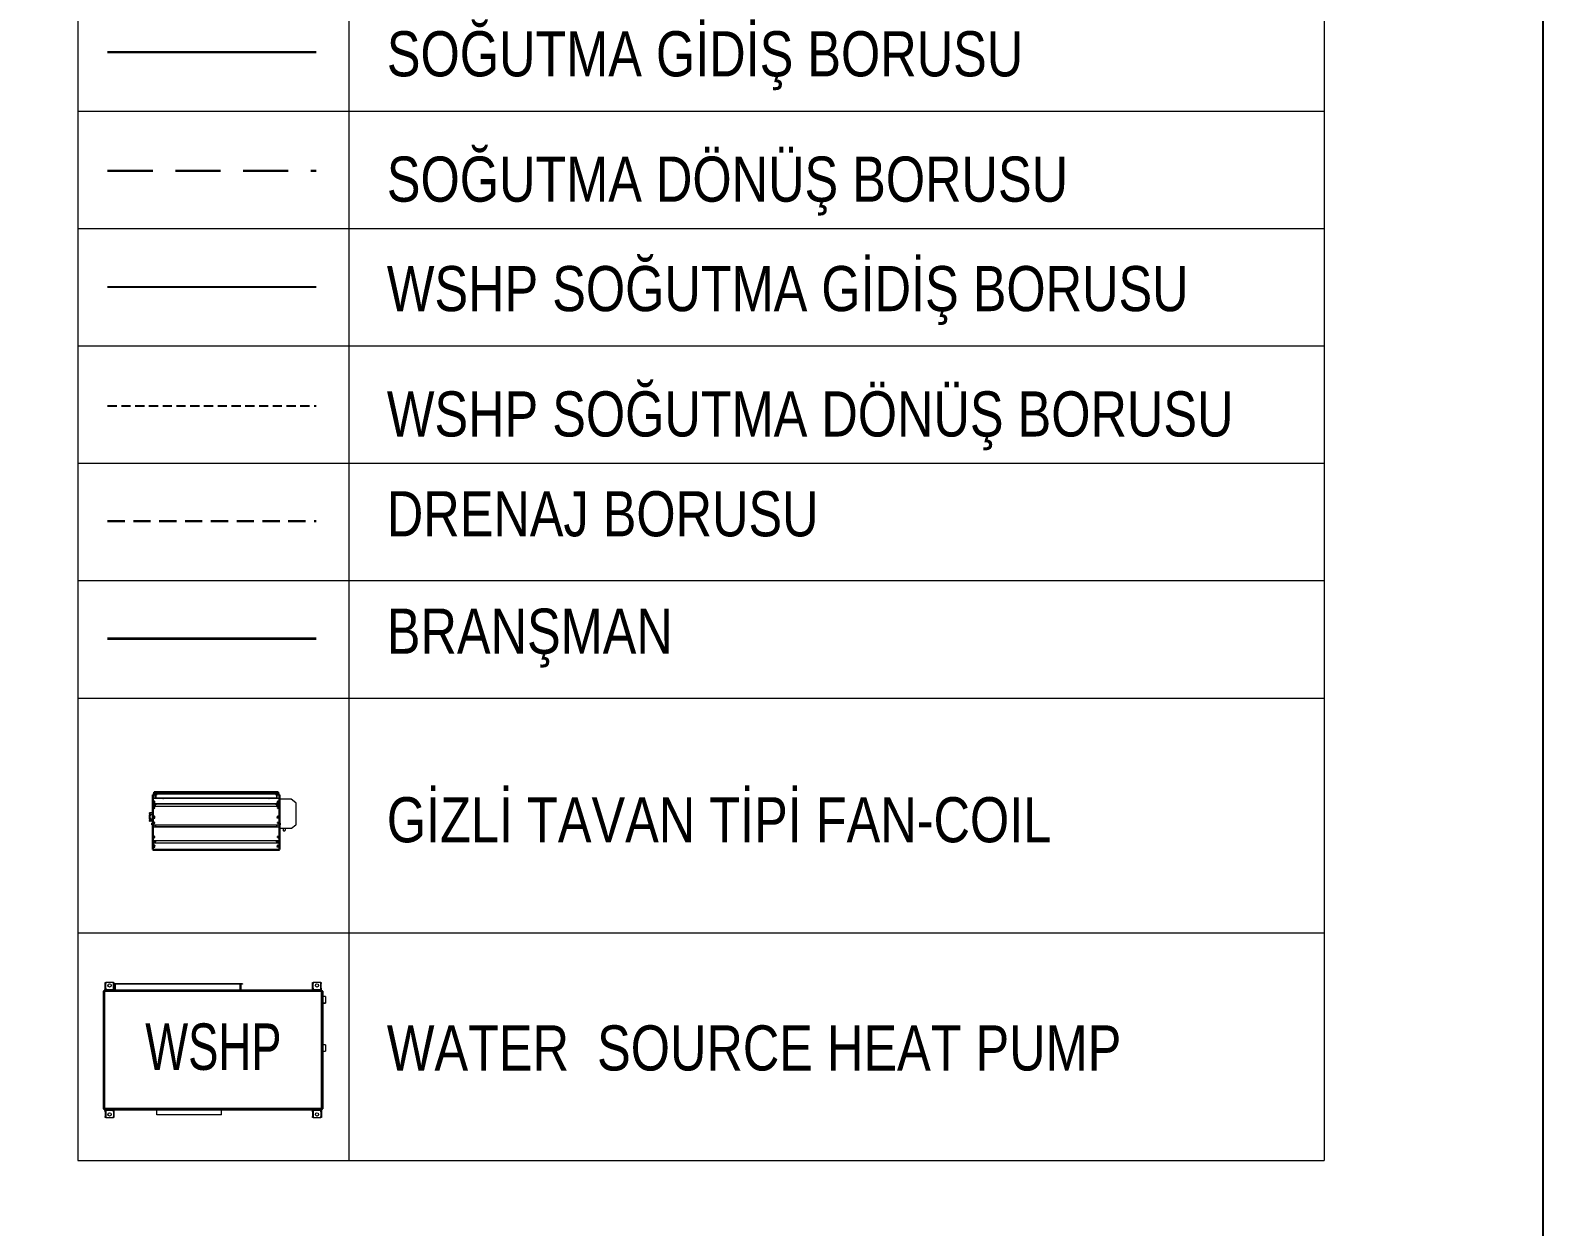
# Model space of a CAD drawing. Header units: centimetres. Extents: x 221889 to 261255, y -30032 to -21832.
# Drawn here: x 256931 to 258355, y -24084 to -22958 of the extents above; entities that cross this region are included whole.
import ezdxf
from ezdxf.enums import TextEntityAlignment as Align

# ---------------------------------------------------------------- set-up
doc = ezdxf.new("R2010")
doc.units = ezdxf.units.CM
doc.header["$LTSCALE"] = 0.2
for name, pattern in [('A10-00$0${ Half Dash }', [0]), ('DASHED', [75, 50, -25]), ('DASHEDX2', [38.1, 25.4, -12.7]), ('Hidden', [0.714375, 0.47625, -0.238125])]:
    doc.linetypes.add(name, pattern=pattern)
doc.layers.get('0').update_dxf_attribs({"color": 252})
for name, color, linetype, lineweight in [('1-BASLIK', 53, 'Continuous', 25), ('T-BRANSMAN', 6, 'Continuous', 35), ('T-DRENAJ', 40, 'Hidden', 30), ('T-FC-TAVAN', 3, 'Continuous', 30), ('T-LEGEND-TURKCE', 33, 'Continuous', 15), ('T-SOGUTMA', 4, 'Continuous', 30), ('T-WSHP-BORUSU', 30, 'Continuous', 30)]:
    doc.layers.add(name, color=color, linetype=linetype, lineweight=lineweight)
doc.layers.add('T-FC-NUMARA', color=62, linetype='Continuous')
doc.styles.add('ARIAL', font='arial.ttf')
doc.styles.add('LUCIDASANS', font='arial.ttf', dxfattribs={"width": 0.8})

# ---------------------------------------------------------------- blocks, each defined once
blk = doc.blocks.new('A$C07B76EFD')
for p, q in [((-15.18, 16), (-15.18, 0.76)), ((12.98, 16.05), (-15.14, 16.05)), ((-15.14, 16.01), (-15.14, 0.76)), ((12.98, 16.01), (-15.14, 16.01)), ((12.98, 0.76), (12.98, 16.01)), ((13.03, 0.76), (13.03, 16)), ((-15.14, 0.76), (12.98, 0.76)), ((12.98, 0.71), (-15.14, 0.71))]:
    blk.add_line(p, q)
at = {"color": 252, "lineweight": 0}
for p, q in [((-15.02, 17.1), (-14.96, 17.1)), ((-15.02, 16.98), (-15.02, 17.1)), ((-14.96, 16.98), (-15.02, 16.98)), ((-15.02, 16.36), (-15.02, 16.98)), ((-15.02, 16.36), (-14.96, 16.36)), ((-15.02, 16.23), (-15.02, 16.36)), ((-15.02, 16.23), (-14.96, 16.23)), ((-15.02, 16.1), (-15.02, 16.23)), ((-14.96, 16.1), (-15.02, 16.1)), ((-15.02, 16.05), (-15.02, 16.1)), ((-15.02, 16.05), (-15.02, 16.05)), ((-14.96, 17.1), (-14.96, 16.98)), ((-13.95, 17.1), (-14.96, 17.1)), ((-14.96, 16.36), (-14.96, 16.98)), ((-14.96, 16.36), (-14.96, 16.23)), ((-14.96, 16.23), (-14.96, 16.1)), ((-13.95, 16.15), (-14.96, 16.15)), ((-14.96, 16.1), (-14.96, 16.05)), ((-14.02, 16.95), (-14.02, 16.92)), ((-13.81, 16.95), (-14.02, 16.95)), ((-13.91, 16.95), (-14.02, 16.95)), ((-13.91, 16.95), (-14.02, 16.95)), ((-13.81, 16.92), (-14.02, 16.92)), ((-13.91, 16.92), (-14.02, 16.92)), ((-13.91, 16.92), (-14.02, 16.92)), ((-13.95, 17.1), (-13.9, 17.1)), ((-13.95, 16.98), (-13.95, 17.1)), ((-13.9, 16.98), (-13.95, 16.98)), ((-13.95, 16.95), (-13.95, 16.98)), ((-13.95, 16.36), (-13.95, 16.92)), ((-13.95, 16.36), (-13.9, 16.36)), ((-13.95, 16.23), (-13.95, 16.36)), ((-13.95, 16.23), (-13.9, 16.23)), ((-13.95, 16.1), (-13.95, 16.23)), ((-13.95, 16.05), (-13.95, 16.1)), ((-13.9, 16.1), (-13.95, 16.1)), ((-13.9, 17.1), (-13.9, 16.98)), ((-13.9, 16.95), (-13.9, 16.98)), ((-13.9, 16.36), (-13.9, 16.92)), ((-13.9, 16.36), (-13.9, 16.23)), ((-13.9, 16.23), (-13.9, 16.1)), ((-13.9, 16.05), (-13.9, 16.1)), ((-13.9, 16.05), (-13.9, 16.05)), ((-13.81, 16.92), (-13.81, 16.95)), ((-13.8, 16.9), (-13.76, 16.9)), ((-13.8, 16.05), (-13.8, 16.9)), ((-13.76, 16.91), (-13.76, 16.91)), ((-13.76, 16.91), (-13.73, 16.91)), ((-13.76, 16.91), (-13.76, 16.05)), ((-13.76, 16.91), (-13.73, 16.91)), ((-13.76, 16.05), (-13.76, 16.9)), ((2.42, 16.94), (-13.73, 16.94)), ((-13.73, 16.94), (-13.73, 16.94)), ((-13.73, 16.94), (-13.73, 16.91)), ((-13.73, 16.94), (2.42, 16.94)), ((-13.73, 16.91), (2.42, 16.91)), ((-13.73, 16.91), (-13.73, 16.05)), ((-13.73, 16.91), (2.42, 16.91)), ((-13.73, 16.91), (-13.73, 16.91)), ((-13.73, 16.91), (-13.73, 16.91)), ((-13.73, 16.91), (-13.73, 16.05)), ((2.42, 16.94), (2.42, 16.94)), ((2.42, 16.94), (2.42, 16.91)), ((2.42, 16.91), (2.44, 16.91)), ((2.44, 16.91), (2.42, 16.91)), ((2.42, 16.05), (2.42, 16.91)), ((2.42, 16.91), (2.42, 16.91)), ((2.42, 16.91), (2.42, 16.91)), ((2.42, 16.91), (2.42, 16.05)), ((2.44, 16.91), (2.44, 16.91)), ((2.44, 16.05), (2.44, 16.91)), ((2.49, 16.9), (2.46, 16.9)), ((2.46, 16.9), (2.46, 16.05)), ((2.49, 16.94), (2.49, 16.9)), ((2.71, 16.94), (2.49, 16.94)), ((2.71, 16.9), (2.49, 16.9)), ((2.49, 16.9), (2.49, 16.05)), ((2.71, 16.94), (2.71, 16.9)), ((11.77, 17.09), (11.83, 17.09)), ((11.77, 16.97), (11.77, 17.09)), ((11.83, 16.97), (11.77, 16.97)), ((11.77, 16.36), (11.77, 16.97)), ((11.77, 16.36), (11.83, 16.36)), ((11.77, 16.22), (11.77, 16.36)), ((11.77, 16.22), (11.83, 16.22)), ((11.77, 16.09), (11.77, 16.22)), ((11.83, 16.09), (11.77, 16.09)), ((11.77, 16.05), (11.77, 16.09)), ((11.83, 17.09), (11.83, 16.97)), ((12.84, 17.09), (11.83, 17.09)), ((11.83, 16.36), (11.83, 16.97)), ((11.83, 16.36), (11.83, 16.22)), ((11.83, 16.22), (11.83, 16.09)), ((12.84, 16.14), (11.83, 16.14)), ((11.83, 16.09), (11.83, 16.05)), ((12.84, 17.09), (12.9, 17.09)), ((12.84, 16.97), (12.84, 17.09)), ((12.9, 16.97), (12.84, 16.97)), ((12.84, 16.36), (12.84, 16.97)), ((12.84, 16.36), (12.9, 16.36)), ((12.84, 16.22), (12.84, 16.36)), ((12.84, 16.22), (12.9, 16.22)), ((12.84, 16.09), (12.84, 16.22)), ((12.9, 16.09), (12.84, 16.09)), ((12.84, 16.05), (12.84, 16.09)), ((12.9, 17.09), (12.9, 16.97)), ((12.9, 16.36), (12.9, 16.97)), ((12.9, 16.36), (12.9, 16.22)), ((12.9, 16.22), (12.9, 16.09)), ((12.9, 16.05), (12.9, 16.09)), ((13.42, 14.48), (13.42, 14.43)), ((13.43, 15.28), (13.43, 14.48)), ((13.43, 9.03), (13.43, 8.23)), ((-15.02, 0.71), (-15.02, 0.68)), ((-15.02, 0.68), (-14.96, 0.68)), ((-15.02, 0.55), (-15.02, 0.68)), ((-14.96, 0.55), (-15.02, 0.55)), ((-15.02, 0.41), (-15.02, 0.55)), ((-14.96, 0.41), (-15.02, 0.41)), ((-15.02, 0.41), (-15.02, -0.2)), ((-14.96, 0.71), (-14.96, 0.68)), ((-14.96, 0.68), (-14.96, 0.55)), ((-14.96, 0.63), (-13.95, 0.63)), ((-14.96, 0.55), (-14.96, 0.41)), ((-14.96, 0.41), (-14.96, -0.2)), ((-13.95, 0.68), (-13.95, 0.71)), ((-13.95, 0.68), (-13.89, 0.68)), ((-13.95, 0.55), (-13.95, 0.68)), ((-13.89, 0.55), (-13.95, 0.55)), ((-13.95, 0.41), (-13.95, 0.55)), ((-13.89, 0.41), (-13.95, 0.41)), ((-13.95, 0.41), (-13.95, -0.2)), ((-13.89, 0.71), (-13.89, 0.68)), ((-13.89, 0.68), (-13.89, 0.55)), ((-13.89, 0.55), (-13.89, 0.41)), ((-13.89, 0.41), (-13.89, -0.2)), ((-8.35, 0), (-8.35, 0.71)), ((-8.35, 0), (-8.35, 0.71)), ((-8.35, 0), (-8.35, 0.71)), ((-8.35, 0), (-8.35, 0.71)), ((-8.35, 0), (-8.35, 0.71)), ((-8.35, 0), (-8.35, 0.71)), ((-8.35, 0), (-8.35, 0.71)), ((0, 0), (-8.35, 0)), ((0, 0), (-8.35, 0)), ((0, 0), (-8.35, 0)), ((0, 0), (-8.35, 0)), ((0, 0), (-8.35, 0)), ((0, 0), (-8.35, 0)), ((0, 0), (-8.35, 0)), ((0, 0), (0, 0.71)), ((0, 0), (0, 0.71)), ((0, 0), (0, 0.71)), ((0, 0), (0, 0.71)), ((0, 0), (0, 0.71)), ((0, 0), (0, 0.71)), ((0, 0), (0, 0.71)), ((11.78, 0.71), (11.78, 0.68)), ((11.78, 0.68), (11.84, 0.68)), ((11.78, 0.55), (11.78, 0.68)), ((11.84, 0.55), (11.78, 0.55)), ((11.78, 0.41), (11.78, 0.55)), ((11.84, 0.41), (11.78, 0.41)), ((11.78, 0.41), (11.78, -0.2)), ((11.84, 0.71), (11.84, 0.68)), ((11.84, 0.68), (11.84, 0.55)), ((11.84, 0.63), (12.85, 0.63)), ((11.84, 0.55), (11.84, 0.41)), ((11.84, 0.41), (11.84, -0.2)), ((12.85, 0.68), (12.85, 0.71)), ((12.85, 0.68), (12.91, 0.68)), ((12.85, 0.55), (12.85, 0.68)), ((12.91, 0.55), (12.85, 0.55)), ((12.85, 0.41), (12.85, 0.55)), ((12.91, 0.41), (12.85, 0.41)), ((12.85, 0.41), (12.85, -0.2)), ((12.91, 0.71), (12.91, 0.68)), ((12.91, 0.68), (12.91, 0.55)), ((12.91, 0.55), (12.91, 0.41)), ((12.91, 0.41), (12.91, -0.2)), ((-15.02, -0.2), (-14.96, -0.2)), ((-15.02, -0.32), (-15.02, -0.2)), ((-14.96, -0.32), (-15.02, -0.32)), ((-14.96, -0.2), (-14.96, -0.32)), ((-14.96, -0.32), (-13.95, -0.32)), ((-13.95, -0.2), (-13.89, -0.2)), ((-13.95, -0.32), (-13.95, -0.2)), ((-13.89, -0.32), (-13.95, -0.32)), ((-13.89, -0.2), (-13.89, -0.32)), ((11.78, -0.2), (11.84, -0.2)), ((11.78, -0.32), (11.78, -0.2)), ((11.84, -0.32), (11.78, -0.32)), ((11.84, -0.2), (11.84, -0.32)), ((11.84, -0.32), (12.85, -0.32)), ((12.85, -0.2), (12.91, -0.2)), ((12.85, -0.32), (12.85, -0.2)), ((12.91, -0.32), (12.85, -0.32)), ((12.91, -0.2), (12.91, -0.32))]:
    blk.add_line(p, q, dxfattribs=at)
for centre in [(-14.46, 16.73), (12.34, 16.72), (-14.46, 0.05), (12.34, 0.05)]:
    blk.add_circle(centre, 0.213, dxfattribs=at)
for centre, radius, start, end in [((-13.81, 16.9), 0.05, 0, 90), ((-13.81, 16.9), 0.0125, 0, 90), ((2.49, 16.9), 0.0375, 90, 180), ((2.49, 16.9), 0.000025, 90, 180)]:
    blk.add_arc(centre, radius, start, end, dxfattribs=at)
for points in [[(-15.18, 16), (-15.18, 16), (-15.18, 16), (-15.17, 16), (-15.16, 16), (-15.15, 16), (-15.14, 16.01)], [(-15.14, 16.01), (-15.14, 16.01), (-15.14, 16.02), (-15.14, 16.04), (-15.14, 16.05), (-15.14, 16.05), (-15.14, 16.05)], [(12.98, 16.05), (12.98, 16.05), (12.98, 16.05), (12.98, 16.04), (12.98, 16.02), (12.98, 16.01), (12.98, 16.01)], [(12.98, 16.01), (12.99, 16), (13, 16), (13.01, 16), (13.02, 16), (13.03, 16), (13.03, 16)], [(-15.14, 0.76), (-15.15, 0.76), (-15.16, 0.76), (-15.17, 0.76), (-15.18, 0.76), (-15.18, 0.76), (-15.18, 0.76)], [(-15.14, 0.71), (-15.14, 0.71), (-15.14, 0.71), (-15.14, 0.72), (-15.14, 0.74), (-15.14, 0.75), (-15.14, 0.76)], [(13.03, 0.76), (13.03, 0.76), (13.02, 0.76), (13.01, 0.76), (13, 0.76), (12.99, 0.76), (12.98, 0.76)], [(12.98, 0.76), (12.98, 0.75), (12.98, 0.74), (12.98, 0.72), (12.98, 0.71), (12.98, 0.71), (12.98, 0.71)]]:
    blk.add_open_spline(points, degree=3)
for points in [[(13.43, 15.28), (13.03, 15.28)], [(13.03, 14.48), (13.43, 14.48)], [(13.03, 14.43), (13.42, 14.43)], [(13.43, 9.03), (13.03, 9.03)], [(13.03, 8.23), (13.43, 8.23)]]:
    blk.add_open_spline(points, degree=1, dxfattribs=at)
blk = doc.blocks.new('UKFYUK')
for p, q in [((-55.6, 50.9), (-56, 50.6)), ((-56, 45.5), (-56, 50.6)), ((-56, 45.5), (-56, 42.5)), ((-56, 31.1), (-56, 42.5)), ((-55.6, 50.9), (-53.6, 50.9)), ((-53.6, 50.9), (53.6, 50.9)), ((55.6, 50.9), (53.6, 50.9)), ((56, 50.6), (55.6, 50.9)), ((56, 45.5), (56, 50.6)), ((56, 45.5), (56, 42.5)), ((56, 31.1), (56, 42.5)), ((-56, 31.1), (-56, 28.6)), ((-56, 13), (-56, 28.6)), ((56, 31.1), (56, 28.6)), ((56, 13), (56, 28.6)), ((-56, 13), (-56, 10)), ((-56, 5.8), (-56, 10)), ((-56, 5.8), (-56, 2.3)), ((-56, 2.3), (-55.6, 2)), ((-55.6, 2), (-54, 2)), ((-55, 0.3), (-55, 2)), ((-54.9, 0.3), (-55, 0.3)), ((-55, 0.1), (-55, 0.2)), ((-55, 0.2), (-54.9, 0.2)), ((-54.9, 0.1), (-55, 0.1)), ((-54.9, 0.2), (54.9, 0.2)), ((-54.9, 0), (-54.9, 0.2)), ((54.9, 0), (-54.9, 0)), ((-54, 2), (-54.1, 2)), ((-53.8, 2), (-54, 2)), ((-53.8, 2), (-54, 2)), ((53.8, 2), (54, 2)), ((54, 2), (54.1, 2)), ((55.6, 2), (54, 2)), ((54.9, 0.3), (55, 0.3)), ((54.9, 0.2), (54.9, 0)), ((54.9, 0.2), (55, 0.2)), ((55, 0.1), (54.9, 0.1)), ((55, 0.3), (55, 2)), ((55, 0.2), (55, 0.1)), ((55.6, 2), (56, 2.3)), ((56, 13), (56, 10)), ((56, 5.8), (56, 10)), ((56, 5.8), (56, 2.3))]:
    blk.add_line(p, q)
at = {"color": 252, "lineweight": 0}
for p, q in [((-55.6, 45.2), (-53.8, 45.2)), ((-53.8, 42.8), (-55.6, 42.8)), ((-55.2, 46.9), (-55.4, 48.6)), ((-55.4, 48.6), (-55.3, 48.5)), ((-55.4, 48.6), (-55.4, 48.6)), ((-55.4, 44.4), (-55.4, 43.6)), ((-55.3, 48.5), (-54.3, 48.5)), ((-55.3, 48.5), (-55.3, 48.4)), ((-55.3, 48.4), (-54.3, 48.4)), ((-54.4, 47.5), (-55.2, 47.5)), ((-55.2, 47.5), (-55.2, 47.3)), ((-54.4, 47.3), (-55.2, 47.3)), ((-55, 51), (-55, 51.1)), ((-55, 51.1), (-54, 51.1)), ((-55, 51), (-54, 51)), ((-54, 50.9), (-55, 50.9)), ((-55, 50.9), (-55, 50.9)), ((-54.6, 46.8), (-55, 46.8)), ((-55, 43.1), (-55, 44.9)), ((-55, 38.8), (-55, 40.5)), ((-54.5, 43.6), (-54.5, 44.4)), ((-54.2, 48.6), (-54.4, 46.9)), ((-54.4, 47.3), (-54.4, 47.5)), ((-54.3, 48.5), (-54.2, 48.6)), ((-54.3, 48.5), (-54.2, 48.5)), ((-54.3, 48.4), (-54.3, 48.5)), ((-54.2, 48.6), (-54.2, 48.6)), ((-54, 51), (-54, 51.1)), ((-54, 50.9), (-54, 50.9)), ((-54, 45.2), (-54, 42.8)), ((-53.8, 45.2), (-53.8, 45.1)), ((-53.8, 45.1), (53.8, 45.1)), ((-53.8, 45), (-53.8, 45.1)), ((-53.8, 45), (53.8, 45)), ((-53.8, 44.8), (-53.8, 45)), ((-53.8, 44.8), (-53.8, 44.4)), ((-53.8, 44.8), (-53.3, 44.8)), ((-53.3, 44.4), (-53.8, 44.4)), ((-53.8, 43.6), (-53.8, 44.4)), ((-53.8, 43.6), (-53.8, 43.2)), ((-53.8, 43.6), (-53.3, 43.6)), ((-53.3, 43.2), (-53.8, 43.2)), ((-53.8, 43), (-53.8, 43.2)), ((-53.8, 42.9), (-53.8, 43)), ((-53.8, 43), (53.8, 43)), ((-53.8, 42.9), (-53.8, 42.8)), ((-53.8, 42.9), (53.8, 42.9)), ((-53.7, 44.7), (-53.7, 44.5)), ((-53.7, 43.5), (-53.7, 43.3)), ((-53.6, 50.9), (-53.6, 51.1)), ((-53.6, 51.1), (53.6, 51.1)), ((-53.6, 44.6), (-53.5, 44.6)), ((-53.5, 44.6), (-53.6, 44.6)), ((-53.6, 44.6), (-53.5, 44.6)), ((-53.5, 44.6), (-53.6, 44.6)), ((-53.5, 43.5), (-53.6, 43.5)), ((-53.6, 43.4), (-53.5, 43.4)), ((-53.6, 43.4), (-53.5, 43.4)), ((-53.5, 43.4), (-53.6, 43.4)), ((-53.5, 51.1), (-53.5, 51.1)), ((-53.3, 44.8), (-53.4, 44.7)), ((-53.4, 44.7), (-53.3, 44.8)), ((-53.4, 44.5), (-53.4, 44.7)), ((-53.4, 44.5), (-53.3, 44.4)), ((-53.3, 44.4), (-53.4, 44.5)), ((-53.4, 43.5), (-53.3, 43.6)), ((-53.3, 43.6), (-53.4, 43.5)), ((-53.4, 43.3), (-53.4, 43.5)), ((-53.3, 43.2), (-53.4, 43.3)), ((-53.4, 43.3), (-53.3, 43.2)), ((-52, 51.3), (-53.3, 51.3)), ((-52, 51.3), (-53.3, 51.3)), ((-53.3, 44.8), (-53.3, 44.4)), ((-53.3, 43.6), (-53.3, 43.2)), ((-52, 51.3), (-52, 51.1)), ((-52, 51.3), (-52, 51.3)), ((53.3, 51.3), (52, 51.3)), ((53.3, 51.3), (52, 51.3)), ((52, 51.3), (52, 51.1)), ((52, 51.3), (52, 51.3)), ((53.3, 44.8), (53.4, 44.7)), ((53.3, 44.8), (53.8, 44.8)), ((53.3, 44.4), (53.3, 44.8)), ((53.4, 44.7), (53.3, 44.8)), ((53.4, 44.5), (53.3, 44.4)), ((53.3, 44.4), (53.4, 44.5)), ((53.8, 44.4), (53.3, 44.4)), ((53.3, 43.6), (53.8, 43.6)), ((53.3, 43.2), (53.3, 43.6)), ((53.3, 43.6), (53.4, 43.5)), ((53.4, 43.5), (53.3, 43.6)), ((53.4, 43.3), (53.3, 43.2)), ((53.3, 43.2), (53.4, 43.3)), ((53.8, 43.2), (53.3, 43.2)), ((53.4, 44.7), (53.4, 44.5)), ((53.4, 43.5), (53.4, 43.3)), ((53.5, 51.1), (53.5, 51.1)), ((53.6, 44.6), (53.5, 44.6)), ((53.5, 44.6), (53.6, 44.6)), ((53.5, 44.6), (53.6, 44.6)), ((53.6, 44.6), (53.5, 44.6)), ((53.6, 43.5), (53.5, 43.5)), ((53.5, 43.4), (53.6, 43.4)), ((53.5, 43.4), (53.6, 43.4)), ((53.6, 43.4), (53.5, 43.4)), ((53.6, 51.1), (53.6, 50.9)), ((53.7, 44.5), (53.7, 44.7)), ((53.7, 43.3), (53.7, 43.5)), ((53.8, 45.2), (53.8, 45.1)), ((53.8, 45.2), (55.6, 45.2)), ((53.8, 45.1), (53.8, 45)), ((53.8, 45), (53.8, 44.8)), ((53.8, 44.4), (53.8, 44.8)), ((53.8, 44.4), (53.8, 43.6)), ((53.8, 43.2), (53.8, 43.6)), ((53.8, 43.2), (53.8, 43)), ((53.8, 43), (53.8, 42.9)), ((53.8, 42.8), (53.8, 42.9)), ((55.6, 42.8), (53.8, 42.8)), ((54, 51.1), (54, 51)), ((54, 51.1), (55, 51.1)), ((54, 51), (55, 51)), ((54, 50.9), (55, 50.9)), ((54, 50.9), (54, 50.9)), ((54, 45.2), (54, 42.8)), ((54.3, 48.5), (54.2, 48.6)), ((54.2, 48.6), (54.2, 48.6)), ((54.2, 48.6), (54.4, 46.9)), ((54.2, 48.5), (54.3, 48.5)), ((55.3, 48.5), (54.3, 48.5)), ((54.3, 48.5), (54.3, 48.4)), ((54.3, 48.4), (55.3, 48.4)), ((55.7, 44), (54.3, 44)), ((54.4, 47.5), (55.2, 47.5)), ((54.4, 47.3), (54.4, 47.5)), ((54.4, 47.3), (55.2, 47.3)), ((54.4, 47.3), (54.4, 47.2)), ((54.5, 44.4), (54.5, 43.6)), ((54.6, 46.8), (55, 46.8)), ((55, 51.1), (55, 51)), ((55, 50.9), (55, 50.9)), ((55, 43.1), (55, 44.9)), ((55, 38.8), (55, 40.5)), ((55.2, 46.9), (55.4, 48.6)), ((55.2, 47.5), (55.2, 47.3)), ((55.2, 47.2), (55.2, 47.3)), ((55.4, 48.6), (55.3, 48.5)), ((55.3, 48.4), (55.3, 48.5)), ((55.4, 48.6), (55.4, 48.6)), ((55.4, 43.6), (55.4, 44.4)), ((-56, 31.9), (-66.4, 31.9)), ((-61.3, 31.9), (-61.3, 33.6)), ((-59.8, 34.1), (-60.8, 34.1)), ((-59.3, 31.9), (-59.3, 33.6)), ((-56, 29), (-57.1, 29)), ((-57.1, 29), (-57.1, 28.2)), ((-57.1, 28.2), (-57.1, 27.5)), ((-57.1, 27.5), (-56, 27.5)), ((-55.6, 30.8), (-53.8, 30.8)), ((-53.8, 28.9), (-55.6, 28.9)), ((-55.4, 39.2), (-55.4, 40)), ((-55.4, 27.5), (-54.5, 27.5)), ((-55.4, 26.7), (-55.4, 27.5)), ((-54.6, 27.2), (-55, 26.9)), ((-55, 26.2), (-55, 26.9)), ((-54.6, 27.2), (-54.5, 27.2)), ((-54.5, 40), (-54.5, 39.2)), ((-54.5, 27.5), (-54.5, 26.7)), ((-54, 30.8), (-54, 28.9)), ((-53.8, 30.8), (-53.8, 30.7)), ((-53.8, 30.7), (53.8, 30.7)), ((-53.8, 30.6), (-53.8, 30.7)), ((53.8, 30.6), (-53.8, 30.6)), ((53.8, 30.6), (-53.8, 30.6)), ((-53.8, 30.6), (-53.8, 30.6)), ((-53.8, 30.4), (-53.8, 30.6)), ((-53.8, 30.4), (-53.8, 29.1)), ((-53.8, 29.3), (53.8, 29.3)), ((-53.8, 29.1), (-53.8, 28.9)), ((-53.8, 29.1), (53.8, 29.1)), ((53.8, 30.7), (53.8, 30.8)), ((53.8, 30.8), (55.6, 30.8)), ((53.8, 30.7), (53.8, 30.6)), ((53.8, 30.6), (53.8, 30.6)), ((53.8, 30.6), (53.8, 30.4)), ((53.8, 29.1), (53.8, 30.4)), ((53.8, 28.9), (53.8, 29.1)), ((55.6, 28.9), (53.8, 28.9)), ((54, 30.8), (54, 28.9)), ((55.7, 39.6), (54.3, 39.6)), ((55.7, 27.1), (54.3, 27.1)), ((54.5, 39.2), (54.5, 40)), ((54.5, 27.5), (55.4, 27.5)), ((54.5, 26.7), (54.5, 27.5)), ((54.6, 27.2), (54.5, 27.2)), ((55, 26.9), (54.6, 27.2)), ((55, 26.2), (55, 26.9)), ((55.4, 40), (55.4, 39.2)), ((55.4, 27.5), (55.4, 26.7)), ((57, 29), (56, 29)), ((56, 27.5), (57, 27.5)), ((57, 29), (57, 28.2)), ((57, 28.2), (57, 27.5)), ((-55.2, 21.3), (-55.4, 23)), ((-55.4, 23), (-55.3, 22.9)), ((-55.4, 23), (-55.4, 23)), ((-55.4, 13.4), (-55.4, 14.2)), ((-55.3, 22.9), (-54.3, 22.9)), ((-55.3, 22.9), (-55.3, 22.8)), ((-55.3, 22.8), (-54.3, 22.8)), ((-54.4, 21.9), (-55.2, 21.9)), ((-55.2, 21.9), (-55.2, 21.7)), ((-54.4, 21.7), (-55.2, 21.7)), ((-54.6, 21.1), (-55, 21.1)), ((-55, 13), (-55, 14.6)), ((-54.5, 14.2), (-54.5, 13.4)), ((-54.2, 23), (-54.4, 21.3)), ((-54.4, 21.7), (-54.4, 21.9)), ((-54.3, 22.9), (-54.2, 23)), ((-54.3, 22.8), (-54.3, 22.9)), ((-54.2, 23), (-54.2, 23)), ((54.2, 23), (54.2, 22.9)), ((54.3, 22.9), (54.2, 23)), ((54.2, 23), (54.2, 23)), ((54.2, 23), (54.4, 21.3)), ((54.2, 22.9), (54.2, 22.9)), ((54.2, 22.9), (54.2, 22.9)), ((54.2, 22.9), (54.2, 22.9)), ((55.3, 22.9), (54.3, 22.9)), ((54.3, 22.9), (54.3, 22.8)), ((54.3, 22.8), (55.3, 22.8)), ((55.7, 13.8), (54.3, 13.8)), ((54.4, 21.9), (55.2, 21.9)), ((54.4, 21.7), (54.4, 21.9)), ((54.4, 21.7), (55.2, 21.7)), ((54.4, 21.7), (54.4, 21.6)), ((54.5, 13.4), (54.5, 14.2)), ((54.6, 21.1), (55, 21.1)), ((55, 13), (55, 14.6)), ((55.2, 21.3), (55.4, 23)), ((55.2, 21.9), (55.2, 21.7)), ((55.2, 21.6), (55.2, 21.7)), ((55.4, 23), (55.3, 22.9)), ((55.3, 22.8), (55.3, 22.9)), ((55.4, 23), (55.4, 23)), ((55.4, 14.2), (55.4, 13.4)), ((56, 25.6), (58.3, 25.6)), ((56, 24.3), (58.9, 24.3)), ((56, 23.9), (58.3, 23.9)), ((56, 20), (58.3, 20)), ((56, 19.6), (58.9, 19.6)), ((56, 18.2), (58.3, 18.2)), ((58.9, 24.3), (58.9, 25.1)), ((58.9, 23.9), (58.9, 24.3)), ((58.9, 19.6), (58.9, 20)), ((58.9, 18.8), (58.9, 19.6)), ((-55.6, 12.7), (-53.8, 12.7)), ((-53.8, 10.3), (-55.6, 10.3)), ((-55.6, 5.5), (-53.8, 5.5)), ((-55.5, 11.6), (-55.5, 10.3)), ((-54.1, 11.6), (-55.5, 11.6)), ((-55.2, 8.1), (-55.4, 9.7)), ((-55.4, 9.7), (-55.3, 9.6)), ((-55.4, 9.7), (-55.4, 9.7)), ((-55.3, 9.6), (-54.3, 9.6)), ((-55.3, 9.6), (-54.3, 9.6)), ((-55.3, 9.6), (-55.3, 9.6)), ((-54.4, 8.6), (-55.2, 8.6)), ((-55.2, 8.6), (-55.2, 8.4)), ((-54.4, 8.4), (-55.2, 8.4)), ((-55, 10.3), (-55, 11.6)), ((-54.6, 7.9), (-55, 7.9)), ((-54.5, 1.4), (-54.9, 1.1)), ((-54.9, 0.2), (-54.9, 1.1)), ((-54.9, 0), (-54.9, -0.2)), ((-54.5, 1.4), (54.5, 1.4)), ((-54.2, 9.7), (-54.4, 8.1)), ((-54.4, 8.4), (-54.4, 8.6)), ((-54.3, 9.6), (-54.2, 9.7)), ((-54.3, 9.6), (-54.3, 9.6)), ((-54.2, 9.7), (-54.2, 9.7)), ((-54.1, 10.3), (-54.1, 11.6)), ((-54.1, 1.6), (-54.1, 2)), ((-54, 1.6), (-54.1, 1.6)), ((-54.1, 1.4), (-54.1, 1.6)), ((-54, 12.7), (-54, 10.3)), ((-54, 5.5), (-54, 2)), ((-54, 1.6), (-54, 2)), ((-54, 1.4), (-54, 1.6)), ((-54, -0.2), (-54, 0)), ((-53.8, 12.7), (-53.8, 12.6)), ((-53.8, 12.6), (53.8, 12.6)), ((-53.8, 12.5), (-53.8, 12.6)), ((-53.8, 12.5), (53.8, 12.5)), ((-53.8, 12.3), (-53.8, 12.5)), ((-53.8, 11.9), (-53.8, 12.3)), ((-53.8, 12.3), (-53.8, 11.9)), ((-53.8, 12.3), (-53.3, 12.3)), ((-53.3, 11.9), (-53.8, 11.9)), ((-53.8, 11.1), (-53.8, 11.9)), ((-53.8, 10.7), (-53.8, 11.1)), ((-53.8, 11.1), (-53.8, 10.7)), ((-53.8, 11.1), (-53.3, 11.1)), ((-53.3, 10.7), (-53.8, 10.7)), ((-53.8, 10.5), (-53.8, 10.7)), ((-53.8, 10.4), (-53.8, 10.5)), ((-53.8, 10.5), (53.8, 10.5)), ((-53.8, 10.4), (-53.8, 10.3)), ((-53.8, 10.4), (53.8, 10.4)), ((-53.8, 5.5), (-53.8, 5.4)), ((-53.8, 5.4), (-47.1, 5.4)), ((-53.8, 5.2), (-53.8, 5.4)), ((-53.8, 5.2), (-47.1, 5.2)), ((-53.8, 5.1), (-53.8, 5.2)), ((-53.8, 2.1), (-53.8, 5.1)), ((-53.8, 5.1), (-53.8, 2)), ((-53.8, 2.1), (-53.5, 2.1)), ((-53.8, 1.8), (-53.8, 2)), ((-53.8, 2), (-53.5, 1.8)), ((-53.8, 1.8), (-53.8, 1.4)), ((-53.5, 12.1), (-53.5, 12.1)), ((-53.5, 10.9), (-53.5, 10.9)), ((-53.5, 2.1), (-53.5, 5.1)), ((-53.5, 2.7), (-53.2, 2.7)), ((-53.5, 2.6), (-53.2, 2.6)), ((-53.2, 2.6), (-53.5, 2.6)), ((-53.2, 2.5), (-53.5, 2.5)), ((-53.5, 2.2), (-53.2, 2.2)), ((-53.2, 2.1), (-53.5, 2.1)), ((-53.5, 2.1), (-53.5, 2.1)), ((-53.5, 1.8), (53.5, 1.8)), ((-53.5, 1.8), (-53.5, 1.7)), ((-53.5, 1.7), (53.5, 1.7)), ((-53.5, 1.7), (-53.5, 1.4)), ((-53.4, 12.2), (-53.3, 12.3)), ((-53.3, 12.3), (-53.4, 12.2)), ((-53.4, 12), (-53.4, 12.2)), ((-53.3, 11.9), (-53.4, 12)), ((-53.4, 12), (-53.3, 11.9)), ((-53.4, 11), (-53.3, 11.1)), ((-53.3, 11.1), (-53.4, 11)), ((-53.4, 10.8), (-53.4, 11)), ((-53.3, 10.7), (-53.4, 10.8)), ((-53.4, 10.8), (-53.3, 10.7)), ((-53.3, 12.3), (-53.3, 11.9)), ((-53.3, 11.1), (-53.3, 10.7)), ((-53.2, 2.1), (-53.2, 2.7)), ((-53, 2.7), (-52.8, 2.7)), ((-53, 2.1), (-53, 2.7)), ((-53, 2.6), (-52.8, 2.6)), ((-52.8, 2.6), (-53, 2.6)), ((-52.8, 2.5), (-53, 2.5)), ((-53, 2.2), (-52.8, 2.2)), ((-52.8, 2.1), (-53, 2.1)), ((-52.8, 2.1), (-52.8, 2.7)), ((-46.9, 5.4), (-47.1, 5.4)), ((-46.9, 5.6), (-46.9, 5.6)), ((-46.9, 5.6), (-46.9, 5.5)), ((-46.9, 5.6), (-46.9, 5.5)), ((-46.9, 5.5), (-46.9, 5.5)), ((-46.9, 5.2), (-46.9, 5.5)), ((-46.9, 5.5), (-46.9, 5.2)), ((-46.7, 5.4), (-46.9, 5.4)), ((-46.9, 5.2), (-46.9, 5.2)), ((-46.9, 5.2), (-46.9, 5.1)), ((-46.9, 5.2), (-46.9, 5.1)), ((-46.9, 5.1), (-46.9, 5.1)), ((-46.7, 5.4), (46.7, 5.4)), ((-46.7, 5.2), (46.7, 5.2)), ((46.9, 5.4), (46.7, 5.4)), ((46.9, 5.6), (46.9, 5.6)), ((46.9, 5.5), (46.9, 5.6)), ((46.9, 5.5), (46.9, 5.6)), ((46.9, 5.5), (46.9, 5.5)), ((46.9, 5.2), (46.9, 5.5)), ((46.9, 5.5), (46.9, 5.2)), ((47.1, 5.4), (46.9, 5.4)), ((46.9, 5.2), (46.9, 5.2)), ((46.9, 5.1), (46.9, 5.2)), ((46.9, 5.1), (46.9, 5.2)), ((46.9, 5.1), (46.9, 5.1)), ((47.1, 5.4), (53.8, 5.4)), ((47.1, 5.2), (53.8, 5.2)), ((52.8, 2.7), (53, 2.7)), ((52.8, 2.1), (52.8, 2.7)), ((52.8, 2.6), (53, 2.6)), ((52.8, 2.6), (53, 2.6)), ((52.8, 2.5), (53, 2.5)), ((52.8, 2.2), (53, 2.2)), ((53, 2.1), (52.8, 2.1)), ((53, 2.1), (53, 2.7)), ((53.2, 2.1), (53.2, 2.7)), ((53.2, 2.7), (53.5, 2.7)), ((53.2, 2.6), (53.5, 2.6)), ((53.2, 2.6), (53.5, 2.6)), ((53.2, 2.5), (53.5, 2.5)), ((53.2, 2.2), (53.5, 2.2)), ((53.5, 2.1), (53.2, 2.1)), ((53.3, 12.3), (53.4, 12.2)), ((53.3, 12.3), (53.8, 12.3)), ((53.3, 11.9), (53.3, 12.3)), ((53.4, 12.2), (53.3, 12.3)), ((53.4, 12), (53.3, 11.9)), ((53.3, 11.9), (53.4, 12)), ((53.8, 11.9), (53.3, 11.9)), ((53.3, 11.1), (53.8, 11.1)), ((53.3, 10.7), (53.3, 11.1)), ((53.3, 11.1), (53.4, 11)), ((53.4, 11), (53.3, 11.1)), ((53.4, 10.8), (53.3, 10.7)), ((53.3, 10.7), (53.4, 10.8)), ((53.8, 10.7), (53.3, 10.7)), ((53.4, 12.2), (53.4, 12)), ((53.4, 11), (53.4, 10.8)), ((53.5, 12.1), (53.5, 12.1)), ((53.5, 10.9), (53.5, 10.9)), ((53.5, 2.1), (53.5, 5.1)), ((53.5, 2.1), (53.8, 2.1)), ((53.5, 2.1), (53.5, 2.1)), ((53.5, 1.8), (53.8, 2)), ((53.5, 1.8), (53.5, 1.7)), ((53.5, 1.7), (53.5, 1.4)), ((53.8, 12.6), (53.8, 12.7)), ((53.8, 12.7), (55.6, 12.7)), ((53.8, 12.6), (53.8, 12.5)), ((53.8, 12.5), (53.8, 12.3)), ((53.8, 11.9), (53.8, 12.3)), ((53.8, 11.9), (53.8, 12.3)), ((53.8, 11.9), (53.8, 11.1)), ((53.8, 10.7), (53.8, 11.1)), ((53.8, 10.7), (53.8, 11.1)), ((53.8, 10.7), (53.8, 10.5)), ((53.8, 10.5), (53.8, 10.4)), ((53.8, 10.3), (53.8, 10.4)), ((55.6, 10.3), (53.8, 10.3)), ((53.8, 5.5), (53.8, 5.4)), ((53.8, 5.5), (55.6, 5.5)), ((53.8, 5.4), (53.8, 5.2)), ((53.8, 5.2), (53.8, 5.1)), ((53.8, 2), (53.8, 5.1)), ((53.8, 2.1), (53.8, 5.1)), ((53.8, 2), (53.8, 1.8)), ((54, 2), (53.8, 2)), ((53.8, 1.4), (53.8, 1.8)), ((54, 12.7), (54, 10.3)), ((54, 5.5), (54, 2)), ((54, 1.6), (54, 2)), ((54, 1.6), (54.1, 1.6)), ((54, 1.4), (54, 1.6)), ((54, 0), (54, -0.2)), ((55.5, 11.6), (54.1, 11.6)), ((54.1, 11.6), (54.1, 10.3)), ((54.1, 1.6), (54.1, 2)), ((54.1, 1.4), (54.1, 1.6)), ((54.3, 9.6), (54.2, 9.7)), ((54.2, 9.7), (54.2, 9.7)), ((54.2, 9.7), (54.4, 8.1)), ((54.3, 9.6), (55.3, 9.6)), ((55.3, 9.6), (54.3, 9.6)), ((54.3, 9.6), (54.3, 9.6)), ((54.4, 8.6), (55.2, 8.6)), ((54.4, 8.4), (54.4, 8.6)), ((54.4, 8.4), (55.2, 8.4)), ((54.4, 8.4), (54.4, 8.3)), ((54.9, 1.1), (54.5, 1.4)), ((54.6, 7.9), (55, 7.9)), ((54.9, 1.1), (54.9, 0.2)), ((54.9, -0.2), (54.9, 0)), ((55, 10.3), (55, 11.6)), ((55.2, 8.1), (55.4, 9.7)), ((55.2, 8.6), (55.2, 8.4)), ((55.2, 8.3), (55.2, 8.4)), ((55.4, 9.7), (55.3, 9.6)), ((55.3, 9.6), (55.3, 9.6)), ((55.4, 9.7), (55.4, 9.7)), ((55.5, 10.3), (55.5, 11.6)), ((-54.9, -0.2), (-54.5, -0.2)), ((-54.5, -0.3), (-54.8, -0.3)), ((-54.5, -0.2), (-54, -0.2)), ((-54.1, -0.3), (-54.5, -0.3)), ((54, -0.2), (54.5, -0.2)), ((54.5, -0.3), (54.1, -0.3)), ((54.5, -0.2), (54.9, -0.2)), ((54.8, -0.3), (54.5, -0.3))]:
    blk.add_line(p, q, dxfattribs=at)
blk.add_lwpolyline([(-66.7, 31.8), (-70.7, 28.8, 0.236882), (-71, 28.4), (-71, 9.8, 0.236882), (-70.7, 9.4), (-66.5, 6.2, 0.161487), (-66.4, 6.2), (-56, 6.2)], format="xyb", dxfattribs=at)
for centre in [(-54.4, 10.5), (54.4, 10.5)]:
    blk.add_circle(centre, 0.15, dxfattribs=at)
for centre, radius, start, end in [((-55.6, 45.5), 0.3, 180, 270), ((-55.6, 42.5), 0.3, 90, 180), ((-55, 44.4), 0.45, 0, 180), ((-55, 43.6), 0.45, 180, 0), ((-55, 40), 0.45, 0, 180), ((-55, 46.9), 0.2, 186.3402, 270), ((-54.6, 46.9), 0.2, 270, 353.6598), ((-54, 50.9), 0.2, 0, 90), ((-54, 50.9), 0.1, 0, 90), ((-53.6, 44.8), 0.12, 180, 270), ((-53.6, 44.4), 0.12, 90, 180), ((-53.6, 43.6), 0.12, 180, 270), ((-53.6, 43.2), 0.12, 90, 180), ((-53.6, 50.8), 0.15, 109.4712, 120.4547), ((-53.6, 50.8), 0.15, 109.4712, 120.4797), ((-53.6, 44.8), 0.14, 225, 270), ((-53.7, 44.7), 0.0124, 325.1431, 34.8569), ((-53.6, 44.4), 0.14, 90, 135), ((-53.7, 44.5), 0.0124, 325.1431, 34.8569), ((-53.6, 43.6), 0.14, 225, 270), ((-53.7, 43.5), 0.0124, 325.1431, 34.8569), ((-53.6, 43.2), 0.14, 90, 135), ((-53.7, 43.3), 0.0124, 325.1431, 34.8569), ((-53.6, 44.6), 0.0179, 351.9505, 78.5782), ((-53.6, 44.6), 0.0179, 281.4218, 8.0495), ((-53.6, 43.4), 0.0179, 351.9505, 78.5782), ((-53.6, 43.4), 0.0179, 281.4218, 8.0495), ((-53.5, 51.1), 0.0791, 87.5936, 141.8553), ((-53.5, 44.8), 0.14, 270, 315), ((-53.5, 44.6), 0.0179, 281.4218, 8.0495), ((-53.5, 44.4), 0.14, 45, 90), ((-53.5, 44.6), 0.0179, 351.9505, 78.5782), ((-53.5, 43.6), 0.14, 270, 315), ((-53.5, 43.4), 0.0179, 351.9505, 78.5782), ((-53.5, 43.4), 0.0179, 281.4218, 8.0495), ((-53.5, 43.2), 0.14, 45, 90), ((-53.4, 44.7), 0.0328, 27.2738, 62.7262), ((-53.4, 44.5), 0.0328, 297.2738, 332.7262), ((-53.4, 43.5), 0.0328, 27.2738, 62.7262), ((-53.4, 43.3), 0.0328, 297.2738, 332.7262), ((-53.3, 51.3), 0.0292, 358.3131, 30.7979), ((53.3, 51.3), 0.0292, 149.1973, 181.6896), ((53.4, 44.7), 0.0328, 117.2738, 152.7262), ((53.5, 44.8), 0.14, 225, 270), ((53.5, 44.4), 0.14, 90, 135), ((53.4, 44.5), 0.0328, 207.2738, 242.7262), ((53.4, 43.5), 0.0328, 117.2738, 152.7262), ((53.5, 43.6), 0.14, 225, 270), ((53.5, 43.2), 0.14, 90, 135), ((53.4, 43.3), 0.0328, 207.2738, 242.7262), ((53.5, 51.1), 0.0791, 38.1507, 92.406), ((53.5, 44.6), 0.0179, 171.9505, 258.5782), ((53.5, 44.6), 0.0179, 101.4218, 188.0495), ((53.5, 43.4), 0.0179, 101.4218, 188.0495), ((53.5, 43.4), 0.0179, 171.9505, 258.5782), ((53.6, 44.8), 0.12, 270, 0), ((53.6, 44.8), 0.14, 270, 315), ((53.6, 44.4), 0.12, 0, 90), ((53.6, 44.4), 0.14, 45, 90), ((53.6, 44.6), 0.0179, 101.4218, 188.0495), ((53.6, 44.6), 0.0179, 171.9505, 258.5782), ((53.6, 43.6), 0.12, 270, 0), ((53.6, 43.6), 0.14, 270, 315), ((53.6, 43.4), 0.0179, 101.4218, 188.0495), ((53.6, 43.2), 0.14, 45, 90), ((53.6, 43.4), 0.0179, 171.9505, 258.5782), ((53.6, 43.2), 0.12, 0, 90), ((53.6, 50.8), 0.15, 59.5244, 70.5288), ((53.7, 44.7), 0.0124, 145.1431, 214.8569), ((53.7, 44.5), 0.0124, 145.1431, 214.8569), ((53.7, 43.5), 0.0124, 145.1431, 214.8569), ((53.7, 43.3), 0.0124, 145.1431, 214.8569), ((54, 50.9), 0.2, 90, 180), ((54, 50.9), 0.1, 90, 180), ((54.6, 46.9), 0.2, 186.3402, 270), ((55, 44.4), 0.45, 0, 180), ((55, 43.6), 0.45, 180, 0), ((55, 40), 0.45, 0, 180), ((55, 46.9), 0.2, 270, 353.6598), ((55.6, 45.5), 0.3, 270, 0), ((55.6, 42.5), 0.3, 0, 90), ((-66.4, 31.4), 0.5, 90, 126.6933), ((-60.8, 33.6), 0.5, 90, 180), ((-59.8, 33.6), 0.5, 0, 90), ((-55.6, 31.1), 0.3, 180, 270), ((-55.6, 28.6), 0.3, 90, 180), ((-55, 39.2), 0.45, 180, 0), ((-55, 27.5), 0.45, 0, 180), ((55, 39.2), 0.45, 180, 0), ((55, 27.5), 0.45, 0, 180), ((55.6, 31.1), 0.3, 270, 0), ((55.6, 28.6), 0.3, 0, 90), ((-55, 26.7), 0.45, 180, 0), ((-55, 14.2), 0.45, 0, 180), ((-55, 13.4), 0.45, 180, 0), ((-55, 21.4), 0.2, 186.3402, 270), ((-54.6, 21.4), 0.2, 270, 353.6598), ((54.6, 21.4), 0.2, 186.3402, 270), ((55, 26.7), 0.45, 180, 0), ((55, 14.2), 0.45, 0, 180), ((55, 13.4), 0.45, 180, 0), ((55, 21.4), 0.2, 270, 353.6598), ((-55.6, 13), 0.3, 180, 270), ((-55.6, 10), 0.3, 90, 180), ((-55.6, 5.8), 0.3, 180, 270), ((-55, 8.1), 0.2, 186.3402, 270), ((-54.6, 8.1), 0.2, 270, 353.6598), ((-54, 1.8), 0.2, 270, 0), ((-53.6, 12.3), 0.12, 180, 270), ((-53.6, 11.9), 0.12, 90, 180), ((-53.6, 11.1), 0.12, 180, 270), ((-53.6, 10.7), 0.12, 90, 180), ((-53.5, 12.3), 0.14, 270, 315), ((-53.5, 11.9), 0.14, 45, 90), ((-53.5, 11.1), 0.14, 270, 315), ((-53.5, 10.7), 0.14, 45, 90), ((-53.4, 12.2), 0.0328, 27.2738, 62.7262), ((-53.4, 12), 0.0328, 297.2738, 332.7262), ((-53.4, 11), 0.0328, 27.2738, 62.7262), ((-53.4, 10.8), 0.0328, 297.2738, 332.7262), ((-47.1, 5.3), 0.125, 271.8059, 344.8962), ((-46.7, 5.3), 0.125, 195.1038, 268.1941), ((46.7, 5.3), 0.125, 271.8059, 344.8962), ((47.1, 5.3), 0.125, 195.1038, 268.1941), ((53.4, 12.2), 0.0328, 117.2738, 152.7262), ((53.5, 12.3), 0.14, 225, 270), ((53.5, 11.9), 0.14, 90, 135), ((53.4, 12), 0.0328, 207.2738, 242.7262), ((53.4, 11), 0.0328, 117.2738, 152.7262), ((53.5, 11.1), 0.14, 225, 270), ((53.5, 10.7), 0.14, 90, 135), ((53.4, 10.8), 0.0328, 207.2738, 242.7262), ((53.6, 12.3), 0.12, 270, 0), ((53.6, 11.9), 0.12, 0, 90), ((53.6, 11.1), 0.12, 270, 0), ((53.6, 10.7), 0.12, 0, 90), ((54, 1.8), 0.2, 180, 270), ((54.6, 8.1), 0.2, 186.3402, 270), ((55, 8.1), 0.2, 270, 353.6598), ((55.6, 13), 0.3, 270, 0), ((55.6, 10), 0.3, 0, 90), ((55.6, 5.8), 0.3, 270, 0), ((-54.8, -0.2), 0.1, 180, 270), ((-54.1, -0.2), 0.1, 270, 0), ((54.1, -0.2), 0.1, 180, 270), ((54.8, -0.2), 0.1, 270, 0)]:
    blk.add_arc(centre, radius, start, end, dxfattribs=at)
for centre, major_axis, ratio, start_param, end_param in [((-53.6, 44.8), (0, -0.14), 0.857143, 4.712389, 5.497787), ((-53.6, 44.4), (0, -0.14), 0.857143, 3.926991, 4.712389), ((-53.6, 43.6), (0, -0.14), 0.857143, 4.712389, 5.497787), ((-53.6, 43.2), (0, -0.14), 0.857143, 3.926991, 4.712389), ((-53.2, 51.1), (-0.225, 0), 0.620322, 4.800798, 6.284328), ((-53.5, 44.8), (-0.14, 0), 0.857143, 1.570796, 2.356194), ((-53.5, 44.4), (-0.14, 0), 0.857143, 3.926991, 4.712389), ((-53.5, 43.6), (-0.14, 0), 0.857143, 1.570796, 2.356194), ((-53.5, 43.2), (-0.14, 0), 0.857143, 3.926991, 4.712389), ((53.2, 51.1), (0.225, 0), 0.620321, -0.001143, 1.482387), ((53.5, 44.8), (0.14, 0), 0.857143, 3.926991, 4.712389), ((53.5, 44.4), (-0.14, 0), 0.857143, -1.570796, -0.785398), ((53.5, 43.6), (0.14, 0), 0.857143, 3.926991, 4.712389), ((53.5, 43.2), (-0.14, 0), 0.857143, -1.570796, -0.785398), ((53.6, 44.8), (0, 0.14), 0.857143, 3.926991, 4.712389), ((53.6, 44.4), (0, 0.14), 0.857143, 4.712389, 5.497787), ((53.6, 43.6), (0, 0.14), 0.857143, 3.926991, 4.712389), ((53.6, 43.2), (0, 0.14), 0.857143, 4.712389, 5.497787), ((-53.5, 12.3), (-0.14, 0), 0.857143, 1.570796, 2.356194), ((-53.5, 11.9), (-0.14, 0), 0.857143, 3.926991, 4.712389), ((-53.5, 11.1), (-0.14, 0), 0.857143, 1.570796, 2.356194), ((-53.5, 10.7), (-0.14, 0), 0.857143, 3.926991, 4.712389), ((-46.9, 5.3), (0, 0.268), 0.522499, 0, 1.336126), ((-46.9, 5.2), (-0.14, 0), 0.868884, 0.23467, 1.570796), ((-46.9, 5.3), (0, -0.268), 0.522499, 1.805466, 3.141593), ((-46.9, 5.3), (0, -0.205), 0.097445, 1.805466, 3.141593), ((-46.9, 5.3), (0, -0.205), 0.097445, 3.141593, 4.477719), ((-46.9, 5.3), (0, -0.184), 0.108493, 0, 1.336126), ((-46.9, 5.3), (0, -0.184), 0.108493, 4.947059, 6.283185), ((-46.9, 5.2), (-0.14, 0), 0.868884, 1.570796, 2.906923), ((46.9, 5.3), (0, 0.268), 0.522499, 0, 1.336126), ((46.9, 5.2), (0.14, 0), 0.868884, 3.376263, 4.712389), ((46.9, 5.3), (0, 0.268), 0.522499, -1.336126, 0), ((46.9, 5.3), (0, 0.205), 0.097445, -1.336126, 0), ((46.9, 5.3), (0, 0.205), 0.097445, 0, 1.336126), ((46.9, 5.3), (0, 0.184), 0.108493, 3.141593, 4.477719), ((46.9, 5.3), (0, 0.184), 0.108493, 1.805466, 3.141593), ((46.9, 5.2), (-0.14, 0), 0.868884, 1.570796, 2.906923), ((53.5, 12.3), (0.14, 0), 0.857143, 3.926991, 4.712389), ((53.5, 11.9), (-0.14, 0), 0.857143, -1.570796, -0.785398), ((53.5, 11.1), (0.14, 0), 0.857143, 3.926991, 4.712389), ((53.5, 10.7), (-0.14, 0), 0.857143, -1.570796, -0.785398)]:
    blk.add_ellipse(centre, major_axis=major_axis, ratio=ratio, start_param=start_param, end_param=end_param, dxfattribs=at)
for points, knots in [([(-53.9, 50.9), (-53.9, 50.9), (-53.9, 50.9), (-53.9, 50.9), (-54, 50.9)], [0, 0, 0, 0, 0.230614, 1, 1, 1, 1]), ([(-53.3, 51.3), (-53.3, 51.3), (-53.3, 51.3), (-53.4, 51.3), (-53.5, 51.2), (-53.5, 51.2), (-53.5, 51.1), (-53.5, 51.1)], [0, 0, 0, 0, 0.133624, 0.385109, 0.645031, 0.865935, 1, 1, 1, 1]), ([(53.5, 51.1), (53.5, 51.1), (53.5, 51.1), (53.5, 51.2), (53.5, 51.2), (53.4, 51.3), (53.3, 51.3), (53.3, 51.3), (53.3, 51.3)], [0, 0, 0, 0, 0.064008, 0.27863, 0.498177, 0.734846, 0.971115, 1, 1, 1, 1]), ([(54, 50.9), (53.9, 50.9), (53.9, 50.9), (53.9, 50.9), (53.9, 50.9)], [0, 0, 0, 0, 0.766349, 1, 1, 1, 1]), ([(58.9, 25.1), (58.8, 25.2), (58.8, 25.3), (58.7, 25.4), (58.6, 25.6), (58.4, 25.6), (58.3, 25.6), (58.3, 25.6)], [0, 0, 0, 0, 0.214694, 0.429388, 0.644082, 0.858775, 1, 1, 1, 1]), ([(58.3, 25.6), (58.3, 25.6), (58.3, 25.6), (58.4, 25.6), (58.6, 25.6), (58.7, 25.6), (58.8, 25.6), (58.7, 25.6), (58.7, 25.6)], [0, 0, 0, 0, 0.186215, 0.37301, 0.560176, 0.747157, 0.93356, 1, 1, 1, 1]), ([(58.3, 20), (58.3, 20.1), (58.3, 20.4), (58.4, 20.7), (58.6, 21.1), (58.7, 21.4), (58.8, 21.8), (58.7, 22.2), (58.6, 22.6), (58.5, 23), (58.3, 23.4), (58.3, 23.7), (58.3, 23.9)], [0, 0, 0, 0, 0.091088, 0.185069, 0.280859, 0.375749, 0.467783, 0.558323, 0.668107, 0.780879, 0.892421, 1, 1, 1, 1]), ([(58.3, 23.9), (58.4, 23.9), (58.5, 23.9), (58.7, 23.9), (58.8, 23.9), (58.8, 23.9), (58.8, 23.9), (58.9, 23.9)], [0, 0, 0, 0, 0.214694, 0.429388, 0.644082, 0.858775, 1, 1, 1, 1]), ([(58.9, 20), (58.8, 20), (58.8, 20), (58.7, 20), (58.6, 20), (58.4, 20), (58.3, 20), (58.3, 20)], [0, 0, 0, 0, 0.214694, 0.429388, 0.644082, 0.858775, 1, 1, 1, 1]), ([(58.3, 18.2), (58.4, 18.2), (58.5, 18.3), (58.7, 18.4), (58.8, 18.5), (58.8, 18.6), (58.8, 18.7), (58.9, 18.8)], [0, 0, 0, 0, 0.214694, 0.429388, 0.644082, 0.858775, 1, 1, 1, 1]), ([(58.7, 18.2), (58.7, 18.2), (58.7, 18.2), (58.6, 18.2), (58.5, 18.2), (58.3, 18.2), (58.3, 18.2), (58.3, 18.2)], [0, 0, 0, 0, 0.119666, 0.339618, 0.56018, 0.780489, 1, 1, 1, 1]), ([(58.9, 25.5), (58.8, 25.6), (58.8, 25.6), (58.8, 25.6), (58.8, 25.6), (58.8, 25.6), (58.8, 25.6), (58.8, 25.6), (58.8, 25.6)], [0, 0, 0, 0, 0.2394568, 0.3683607, 0.5, 0.6316393, 0.7605432, 1, 1, 1, 1]), ([(58.8, 18.2), (58.8, 18.2), (58.8, 18.2), (58.8, 18.3), (58.8, 18.3), (58.8, 18.3), (58.8, 18.3), (58.8, 18.3), (58.9, 18.3)], [0, 0, 0, 0, 0.239457, 0.368361, 0.5, 0.631639, 0.760543, 1, 1, 1, 1]), ([(58.9, 25.5), (58.9, 25.5), (58.9, 25.5), (58.9, 25.4), (58.9, 25.3), (58.9, 25.1), (58.9, 25.1), (58.9, 25.1)], [0, 0, 0, 0, 0.1196658, 0.3396176, 0.5601799, 0.7804893, 1, 1, 1, 1]), ([(58.9, 23.9), (58.9, 23.7), (58.9, 23.5), (58.9, 23.1), (58.9, 22.8), (58.9, 22.4), (58.9, 22.1), (58.9, 21.7), (58.9, 21.3), (58.9, 20.9), (58.9, 20.5), (58.9, 20.2), (58.9, 20)], [0, 0, 0, 0, 0.091088, 0.185069, 0.280859, 0.375749, 0.467783, 0.558323, 0.668107, 0.780879, 0.892421, 1, 1, 1, 1]), ([(58.9, 18.8), (58.9, 18.8), (58.9, 18.8), (58.9, 18.7), (58.9, 18.5), (58.9, 18.4), (58.9, 18.3), (58.9, 18.3), (58.9, 18.4)], [0, 0, 0, 0, 0.186213, 0.373006, 0.560171, 0.74715, 0.933551, 1, 1, 1, 1]), ([(-47.1, 5.2), (-47.1, 5.2), (-47.1, 5.2), (-47.1, 5.3), (-47.1, 5.4), (-47.1, 5.4), (-47.1, 5.4)], [0, 0, 0, 0, 0.29917, 0.598858, 0.901393, 1, 1, 1, 1]), ([(-46.9, 5.4), (-46.9, 5.4), (-46.9, 5.4), (-46.9, 5.3), (-46.9, 5.3), (-46.9, 5.3), (-46.9, 5.3)], [0, 0, 0, 0, 0.091015, 0.396043, 0.709346, 1, 1, 1, 1]), ([(-46.9, 5.3), (-46.9, 5.3), (-46.9, 5.3), (-46.9, 5.3), (-46.9, 5.4), (-46.9, 5.4), (-46.9, 5.4)], [0, 0, 0, 0, 0.290654, 0.603957, 0.908985, 1, 1, 1, 1]), ([(-46.7, 5.4), (-46.7, 5.4), (-46.7, 5.4), (-46.7, 5.3), (-46.7, 5.2), (-46.7, 5.2), (-46.7, 5.2)], [0, 0, 0, 0, 0.098607, 0.401142, 0.70083, 1, 1, 1, 1]), ([(46.7, 5.2), (46.7, 5.2), (46.7, 5.2), (46.7, 5.3), (46.7, 5.4), (46.7, 5.4), (46.7, 5.4)], [0, 0, 0, 0, 0.29917, 0.598858, 0.901393, 1, 1, 1, 1]), ([(46.9, 5.3), (46.9, 5.3), (46.9, 5.3), (46.9, 5.3), (46.9, 5.4), (46.9, 5.4), (46.9, 5.4)], [0, 0, 0, 0, 0.290654, 0.603957, 0.908985, 1, 1, 1, 1]), ([(46.9, 5.4), (46.9, 5.4), (46.9, 5.4), (46.9, 5.3), (46.9, 5.3), (46.9, 5.3), (46.9, 5.3)], [0, 0, 0, 0, 0.091015, 0.396043, 0.709346, 1, 1, 1, 1]), ([(47.1, 5.4), (47.1, 5.4), (47.1, 5.4), (47.1, 5.3), (47.1, 5.2), (47.1, 5.2), (47.1, 5.2)], [0, 0, 0, 0, 0.098607, 0.401142, 0.70083, 1, 1, 1, 1])]:
    blk.add_open_spline(points, degree=3, knots=knots, dxfattribs=at)
for points in [[(-53.9, 50.9), (-53.9, 50.9), (-53.9, 50.9), (-53.9, 50.9), (-53.9, 50.9), (-53.9, 50.9), (-54, 50.9)], [(54, 50.9), (53.9, 50.9), (53.9, 50.9), (53.9, 50.9), (53.9, 50.9), (53.9, 50.9), (53.9, 50.9)]]:
    blk.add_open_spline(points, degree=3, dxfattribs=at)
blk = doc.blocks.new('A$C7b35566f')
at = {"layer": 'T-BRANSMAN', "ltscale": 0.1}
blk.add_line((-67.355, -81.201), (-55.819, -81.201), dxfattribs=at)
at = {"layer": 'T-DRENAJ', "ltscale": 10}
blk.add_line((-67.355, -74.701), (-55.819, -74.701), dxfattribs=at)
at = {"layer": 'T-LEGEND-TURKCE'}
for p, q in [((-69, 0), (-69, -110.1)), ((0, 0), (0, -110.1)), ((-54, -6.611), (-54, -110.1)), ((-69, -52), (0, -52)), ((-69, -58.5), (0, -58.5)), ((-69, -65), (0, -65)), ((-69, -71.5), (0, -71.5)), ((-69, -78), (0, -78)), ((-69, -84.5), (0, -84.5)), ((-69, -97.5), (0, -97.5)), ((-69, -110.1), (0, -110.1))]:
    blk.add_line(p, q, dxfattribs=at)
at = {"layer": 'T-SOGUTMA', "ltscale": 0.1}
blk.add_line((-67.355, -48.741), (-55.819, -48.741), dxfattribs=at)
at = {"layer": 'T-SOGUTMA', "linetype": 'DASHED', "ltscale": 0.25}
blk.add_line((-67.355, -55.319), (-55.819, -55.319), dxfattribs=at)
at = {"layer": 'T-WSHP-BORUSU', "lineweight": -3, "ltscale": 0.5}
blk.add_line((-67.355, -61.741), (-55.819, -61.741), dxfattribs=at)
at = {"layer": 'T-WSHP-BORUSU', "linetype": 'DASHEDX2', "lineweight": -3, "ltscale": 0.1}
blk.add_line((-67.355, -68.319), (-55.819, -68.319), dxfattribs=at)
at = {"layer": 'T-FC-TAVAN', "xscale": 0.0625, "yscale": 0.0625, "zscale": 0.0625, "rotation": 180}
blk.add_blockref('UKFYUK', (-61.349, -89.716), dxfattribs=at)
at = {"layer": 'T-FC-TAVAN', "xscale": 0.4285714285714285, "yscale": 0.4285714285714285, "zscale": 0.4285714285714285}
blk.add_blockref('A$C07B76EFD', (-61.053, -107.578), dxfattribs=at)
at = {"layer": 'T-FC-NUMARA', "ltscale": 0.5, "style": 'LUCIDASANS', "width": 0.7}
blk.add_text('WSHP', height=2.5714, dxfattribs=at).set_placement((-61.5, -103.8), align=Align.MIDDLE)
at = {"layer": 'T-LEGEND-TURKCE', "style": 'ARIAL', "width": 0.8}
for s, p in [('SOĞUTMA GİDİŞ BORUSU', (-51.897, -50.081)), ('SOĞUTMA DÖNÜŞ BORUSU', (-51.897, -57.02)), ('WSHP SOĞUTMA GİDİŞ BORUSU', (-51.897, -63.081)), ('WSHP SOĞUTMA DÖNÜŞ BORUSU', (-51.897, -70.02)), ('DRENAJ BORUSU', (-51.897, -75.547)), ('BRANŞMAN', (-51.897, -82.047)), ('GİZLİ TAVAN TİPİ FAN-COIL', (-51.897, -92.488)), ('WATER  SOURCE HEAT PUMP', (-51.897, -105.122))]:
    blk.add_text(s, height=2.5, dxfattribs=at).set_placement(p)

msp = doc.modelspace()

# ---------------------------------------------------------------- linework, layer by layer
at = {"layer": '1-BASLIK'}
msp.add_lwpolyline([(258354.9, -29831.8), (222088.7, -29831.8), (222088.7, -22031.8), (258354.9, -22031.8)], close=True, dxfattribs=at)

# ---------------------------------------------------------------- block references
at = {"layer": 'T-LEGEND-TURKCE', "linetype": 'A10-00$0${ Half Dash }', "ltscale": 0.1, "xscale": 17, "yscale": 17, "zscale": 17}
msp.add_blockref('A$C7b35566f', (258149.2, -22150), dxfattribs=at)

doc.saveas('drawing.dxf')
